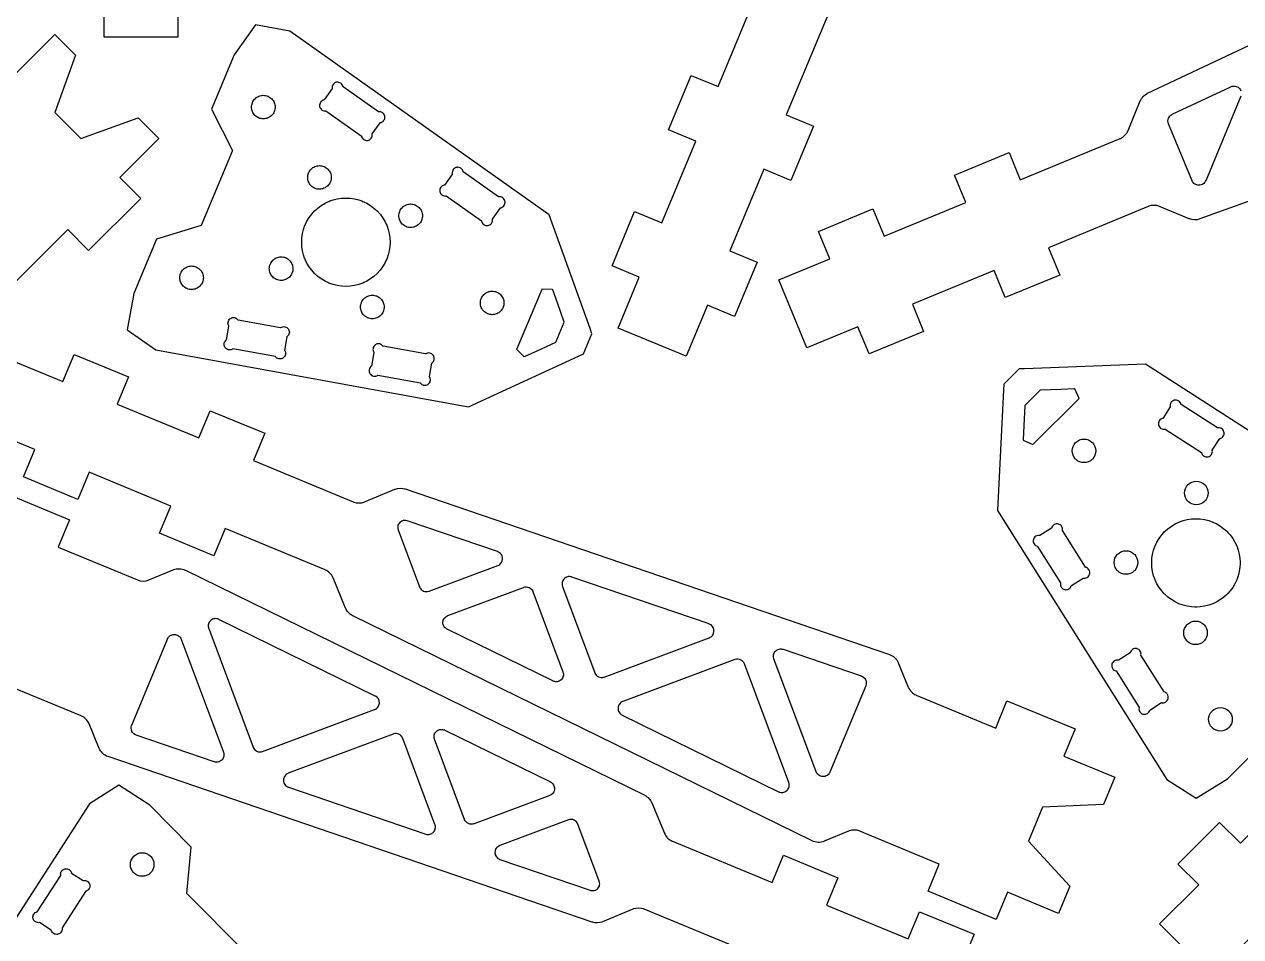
# Model space of a CAD drawing. Extents: x 0 to 997, y 0 to 569.
# Drawn here: x 354 to 519.2, y 76.7 to 200.6 of the extents above; entities that cross this region are included whole.
import ezdxf

# ---------------------------------------------------------------- set-up
doc = ezdxf.new("R2010")
doc.units = 0
doc.layers.get('0').update_dxf_attribs({"linetype": 'CONTINUOUS'})

msp = doc.modelspace()

# ---------------------------------------------------------------- linework, layer by layer
at = {"color": 0}
for points in [[(602.951, 206.293), (513.608, 174.197), (513.521, 174.165), (513.25, 174.104), (512.883, 174.079), (512.519, 174.122), (512.251, 174.196), (512.167, 174.232), (508.157, 175.892), (508.067, 175.929), (507.779, 176.007), (507.392, 176.044), (507.003, 176.007), (506.717, 175.929), (506.626, 175.892), (493.071, 170.278), (494.601, 166.582), (487.211, 163.521), (485.681, 167.217), (474.593, 162.624), (476.125, 158.928), (468.733, 155.867), (467.203, 159.563), (460.274, 156.692), (456.447, 165.931), (463.376, 168.801), (461.844, 172.497), (469.236, 175.558), (470.767, 171.862), (481.853, 176.456), (480.322, 180.15), (487.714, 183.212), (489.244, 179.517), (502.799, 185.131), (502.844, 185.15), (502.978, 185.215), (503.146, 185.317), (503.303, 185.433), (503.449, 185.564), (503.579, 185.708), (503.696, 185.867), (503.797, 186.035), (503.863, 186.168), (503.882, 186.214), (505.542, 190.222), (505.542, 190.222), (505.56, 190.265), (505.621, 190.39), (505.715, 190.55), (505.822, 190.699), (505.943, 190.837), (506.075, 190.964), (506.219, 191.079), (506.374, 191.179), (506.496, 191.247), (506.537, 191.267), (592.408, 231.746)], [(463.096, 201.897), (457.481, 188.343), (461.176, 186.813), (458.115, 179.421), (454.419, 180.953), (449.826, 169.865), (453.522, 168.335), (450.461, 160.943), (446.765, 162.475), (443.896, 155.546), (434.657, 159.372), (437.526, 166.301), (433.831, 167.832), (436.893, 175.224), (440.589, 173.692), (445.181, 184.779), (441.485, 186.31), (444.546, 193.7), (448.242, 192.169), (453.857, 205.725)], [(374.861, 202.907), (374.861, 198.907), (364.861, 198.907), (364.861, 202.907)], [(352.862, 193.967), (358.165, 199.269), (360.994, 196.442), (358.164, 188.665), (361.703, 185.126), (369.479, 187.956), (372.308, 185.128), (367.004, 179.825), (369.833, 176.996), (362.763, 169.925), (359.933, 172.753), (351.681, 164.5)], [(519.171, 190.876), (514.415, 179.393), (514.4, 179.358), (514.347, 179.26), (514.261, 179.139), (514.161, 179.033), (514.046, 178.944), (513.919, 178.872), (513.783, 178.819), (513.64, 178.788), (513.528, 178.776), (513.49, 178.776), (513.453, 178.776), (513.342, 178.788), (513.197, 178.819), (513.061, 178.872), (512.935, 178.944), (512.821, 179.033), (512.719, 179.139), (512.635, 179.26), (512.581, 179.358), (512.567, 179.393), (509.364, 187.124), (509.346, 187.169), (509.307, 187.313), (509.289, 187.501), (509.304, 187.689), (509.356, 187.868), (509.439, 188.035), (509.551, 188.183), (509.693, 188.311), (509.818, 188.39), (509.863, 188.411), (517.821, 192.164), (517.821, 192.164), (517.856, 192.179), (517.964, 192.218), (518.111, 192.25), (518.26, 192.258), (518.407, 192.246), (518.551, 192.211), (518.689, 192.156), (518.818, 192.079), (518.91, 192.008), (518.938, 191.982), (518.965, 191.956), (519.039, 191.869), (519.122, 191.743), (519.185, 191.608)], [(352.34, 154.978), (359.269, 152.107), (360.8, 155.803), (368.192, 152.742), (366.661, 149.046), (377.747, 144.454), (379.278, 148.15), (386.669, 145.087), (385.139, 141.393), (398.693, 135.778), (398.783, 135.74), (399.069, 135.664), (399.458, 135.626), (399.847, 135.664), (400.133, 135.74), (400.224, 135.778), (404.34, 137.483), (404.424, 137.517), (404.686, 137.591), (405.042, 137.634), (405.401, 137.613), (405.667, 137.557), (405.753, 137.528), (471.468, 115.056), (471.518, 115.038), (471.667, 114.976), (471.854, 114.876), (472.028, 114.757), (472.189, 114.622), (472.335, 114.469), (472.464, 114.303), (472.576, 114.122), (472.647, 113.978), (472.668, 113.929), (474.042, 110.613), (474.042, 110.613), (474.06, 110.568), (474.126, 110.435), (474.228, 110.266), (474.344, 110.109), (474.475, 109.965), (474.619, 109.834), (474.776, 109.717), (474.944, 109.616), (475.078, 109.55), (475.124, 109.531), (485.907, 105.065), (487.438, 108.76), (496.676, 104.933), (495.146, 101.238), (502.075, 98.3676), (500.544, 94.6721), (492.276, 94.3111), (490.361, 89.6868), (495.951, 83.5856), (494.421, 79.89), (487.492, 82.7601), (485.961, 79.0646), (476.722, 82.8914), (478.253, 86.5869), (467.471, 91.0535), (467.379, 91.091), (467.093, 91.1676), (466.704, 91.2058), (466.317, 91.1676), (466.031, 91.091), (465.939, 91.0535), (462.625, 89.6803), (462.575, 89.6599), (462.422, 89.6092), (462.215, 89.5603), (462.007, 89.5336), (461.796, 89.5292), (461.586, 89.5469), (461.379, 89.5867), (461.175, 89.6486), (461.026, 89.7089), (460.978, 89.7324), (398.621, 120.31), (398.581, 120.33), (398.461, 120.397), (398.311, 120.498), (398.172, 120.612), (398.043, 120.737), (397.926, 120.873), (397.822, 121.02), (397.731, 121.176), (397.671, 121.298), (397.654, 121.34), (395.949, 125.457), (395.929, 125.502), (395.864, 125.636), (395.763, 125.804), (395.646, 125.961), (395.515, 126.105), (395.371, 126.237), (395.214, 126.353), (395.044, 126.454), (394.912, 126.52), (394.867, 126.539), (381.311, 132.154), (379.781, 128.458), (372.39, 131.52), (373.921, 135.215), (362.833, 139.807), (361.303, 136.112), (353.912, 139.174), (355.443, 142.868), (348.514, 145.739)], [(350.917, 137.167), (360.156, 133.34), (358.624, 129.645), (369.407, 125.178), (369.499, 125.141), (369.785, 125.064), (370.172, 125.026), (370.561, 125.064), (370.847, 125.141), (370.939, 125.178), (374.253, 126.551), (374.303, 126.572), (374.456, 126.623), (374.661, 126.671), (374.871, 126.698), (375.082, 126.703), (375.292, 126.685), (375.499, 126.645), (375.703, 126.583), (375.851, 126.523), (375.899, 126.499), (438.257, 95.9215), (438.297, 95.9015), (438.417, 95.8342), (438.567, 95.7333), (438.706, 95.62), (438.835, 95.4946), (438.951, 95.3583), (439.056, 95.2118), (439.147, 95.0558), (439.207, 94.9331), (439.224, 94.8911), (440.929, 90.775), (440.947, 90.7293), (441.014, 90.5961), (441.115, 90.4276), (441.232, 90.2707), (441.362, 90.1261), (441.507, 89.995), (441.664, 89.8785), (441.832, 89.7772), (441.965, 89.7115), (442.011, 89.6925), (455.567, 84.0779), (457.097, 87.7735), (464.488, 84.7121), (462.957, 81.0165), (474.044, 76.4243), (475.575, 80.1199), (482.965, 77.0583), (481.435, 73.3629)], [(451.739, 74.8392), (438.185, 80.4537), (438.094, 80.4913), (437.807, 80.5679), (437.419, 80.606), (437.031, 80.5679), (436.744, 80.4913), (436.654, 80.4537), (432.537, 78.7488), (432.454, 78.7143), (432.192, 78.6411), (431.835, 78.5975), (431.476, 78.6185), (431.21, 78.675), (431.125, 78.7042), (365.41, 101.176), (365.36, 101.193), (365.211, 101.256), (365.024, 101.356), (364.849, 101.474), (364.689, 101.61), (364.543, 101.762), (364.414, 101.929), (364.301, 102.11), (364.229, 102.254), (364.21, 102.303), (362.836, 105.618), (362.836, 105.618), (362.817, 105.664), (362.751, 105.797), (362.65, 105.965), (362.533, 106.122), (362.403, 106.267), (362.258, 106.398), (362.101, 106.515), (361.932, 106.616), (361.8, 106.682), (361.754, 106.7), (350.971, 111.167)], [(520.535, 76.6792), (515.231, 71.3758), (508.16, 78.4469), (513.464, 83.7503), (510.635, 86.5786), (516.292, 92.2356), (519.119, 89.4071), (527.606, 97.8924)]]:
    msp.add_lwpolyline(points, dxfattribs=at)
for points in [[(379.431, 189.122), (382.319, 183.501), (378.036, 173.313), (371.999, 171.443), (368.903, 164.081), (368.008, 159.161), (371.871, 156.426), (414.338, 148.707), (429.264, 155.572), (429.944, 155.885), (431.088, 158.604), (430.836, 159.31), (425.297, 174.778), (390.072, 199.721), (385.417, 200.567), (382.526, 196.486), (379.431, 189.122)], [(399.787, 185.49), (399.794, 185.453), (399.828, 185.343), (399.894, 185.211), (399.985, 185.097), (400.093, 185.004), (400.218, 184.932), (400.356, 184.886), (400.501, 184.867), (400.615, 184.871), (400.653, 184.876), (400.69, 184.883), (400.8, 184.917), (400.931, 184.983), (401.044, 185.074), (401.139, 185.182), (401.211, 185.307), (401.257, 185.444), (401.276, 185.59), (401.272, 185.706), (401.267, 185.742), (402.351, 187.275), (402.388, 187.282), (402.494, 187.315), (402.625, 187.381), (402.74, 187.469), (402.817, 187.551), (402.838, 187.582), (402.858, 187.611), (402.911, 187.71), (402.957, 187.849), (402.975, 187.994), (402.971, 188.106), (402.965, 188.142), (402.958, 188.178), (402.925, 188.283), (402.86, 188.414), (402.771, 188.531), (402.689, 188.606), (402.658, 188.626), (402.629, 188.649), (402.531, 188.7), (402.392, 188.746), (402.246, 188.764), (402.135, 188.76), (402.099, 188.754), (397.301, 192.151), (397.294, 192.189), (397.261, 192.297), (397.194, 192.429), (397.104, 192.543), (396.996, 192.638), (396.871, 192.708), (396.733, 192.756), (396.588, 192.775), (396.474, 192.771), (396.436, 192.764), (396.399, 192.758), (396.289, 192.724), (396.158, 192.657), (396.044, 192.567), (395.95, 192.458), (395.879, 192.333), (395.832, 192.196), (395.813, 192.05), (395.817, 191.936), (395.822, 191.899), (394.737, 190.365), (394.701, 190.36), (394.594, 190.326), (394.464, 190.261), (394.349, 190.171), (394.272, 190.089), (394.251, 190.06), (394.231, 190.029), (394.178, 189.931), (394.132, 189.792), (394.114, 189.647), (394.118, 189.536), (394.124, 189.5), (394.131, 189.464), (394.164, 189.357), (394.229, 189.226), (394.318, 189.111), (394.4, 189.035), (394.431, 189.014), (394.46, 188.993), (394.558, 188.94), (394.697, 188.894), (394.843, 188.876), (394.954, 188.881), (394.99, 188.886), (399.787, 185.49)], [(385.875, 187.915), (385.838, 187.931), (385.728, 187.985), (385.59, 188.068), (385.463, 188.164), (385.347, 188.269), (385.244, 188.386), (385.153, 188.51), (385.075, 188.642), (385.01, 188.781), (384.957, 188.925), (384.919, 189.075), (384.896, 189.228), (384.888, 189.382), (384.893, 189.539), (384.915, 189.696), (384.954, 189.851), (384.993, 189.968), (385.01, 190.006), (385.025, 190.043), (385.079, 190.154), (385.162, 190.292), (385.258, 190.418), (385.364, 190.533), (385.479, 190.636), (385.604, 190.728), (385.736, 190.806), (385.875, 190.872), (386.019, 190.924), (386.168, 190.961), (386.321, 190.985), (386.476, 190.993), (386.633, 190.987), (386.789, 190.965), (386.946, 190.926), (387.063, 190.888), (387.1, 190.872), (387.138, 190.856), (387.247, 190.801), (387.385, 190.718), (387.511, 190.624), (387.626, 190.517), (387.731, 190.401), (387.822, 190.276), (387.9, 190.144), (387.965, 190.006), (388.018, 189.861), (388.056, 189.712), (388.079, 189.56), (388.088, 189.404), (388.082, 189.249), (388.058, 189.092), (388.021, 188.935), (387.982, 188.819), (387.965, 188.781), (387.95, 188.743), (387.896, 188.633), (387.813, 188.496), (387.717, 188.369), (387.611, 188.254), (387.496, 188.15), (387.371, 188.06), (387.239, 187.981), (387.1, 187.915), (386.956, 187.864), (386.806, 187.825), (386.654, 187.801), (386.499, 187.793), (386.342, 187.8), (386.186, 187.822), (386.029, 187.86), (385.912, 187.9), (385.875, 187.915)], [(393.492, 178.362), (393.454, 178.378), (393.343, 178.432), (393.206, 178.515), (393.079, 178.611), (392.964, 178.717), (392.861, 178.832), (392.769, 178.957), (392.692, 179.089), (392.626, 179.228), (392.574, 179.372), (392.536, 179.522), (392.513, 179.674), (392.504, 179.829), (392.51, 179.986), (392.532, 180.142), (392.571, 180.299), (392.61, 180.415), (392.626, 180.453), (392.642, 180.49), (392.696, 180.6), (392.779, 180.737), (392.874, 180.865), (392.981, 180.981), (393.096, 181.083), (393.221, 181.175), (393.353, 181.253), (393.492, 181.318), (393.636, 181.371), (393.785, 181.408), (393.938, 181.432), (394.093, 181.44), (394.249, 181.435), (394.406, 181.413), (394.563, 181.374), (394.678, 181.335), (394.717, 181.318), (394.754, 181.303), (394.864, 181.249), (395.001, 181.165), (395.128, 181.069), (395.243, 180.964), (395.347, 180.849), (395.438, 180.724), (395.517, 180.592), (395.582, 180.453), (395.635, 180.308), (395.672, 180.16), (395.696, 180.007), (395.704, 179.851), (395.697, 179.694), (395.675, 179.539), (395.638, 179.382), (395.597, 179.265), (395.582, 179.228), (395.567, 179.19), (395.513, 179.081), (395.429, 178.943), (395.333, 178.817), (395.228, 178.701), (395.112, 178.597), (394.987, 178.506), (394.856, 178.428), (394.717, 178.362), (394.572, 178.31), (394.422, 178.272), (394.269, 178.249), (394.115, 178.24), (393.958, 178.246), (393.801, 178.269), (393.646, 178.307), (393.529, 178.346), (393.492, 178.362)], [(413.624, 180.593), (413.618, 180.631), (413.583, 180.74), (413.517, 180.871), (413.426, 180.985), (413.318, 181.079), (413.193, 181.151), (413.056, 181.197), (412.91, 181.217), (412.796, 181.212), (412.758, 181.207), (412.721, 181.2), (412.611, 181.167), (412.481, 181.099), (412.367, 181.01), (412.272, 180.9), (412.201, 180.776), (412.154, 180.639), (412.135, 180.493), (412.139, 180.378), (412.146, 180.34), (411.06, 178.807), (411.022, 178.801), (410.912, 178.767), (410.782, 178.7), (410.668, 178.611), (410.574, 178.501), (410.503, 178.376), (410.456, 178.24), (410.436, 178.093), (410.44, 177.979), (410.447, 177.942), (410.453, 177.904), (410.487, 177.796), (410.554, 177.664), (410.643, 177.55), (410.753, 177.457), (410.878, 177.385), (411.014, 177.337), (411.161, 177.318), (411.275, 177.322), (411.313, 177.329), (416.11, 173.932), (416.117, 173.896), (416.149, 173.789), (416.214, 173.658), (416.304, 173.543), (416.386, 173.468), (416.415, 173.446), (416.446, 173.425), (416.544, 173.374), (416.683, 173.326), (416.828, 173.308), (416.939, 173.313), (416.975, 173.319), (417.011, 173.325), (417.118, 173.358), (417.249, 173.424), (417.364, 173.514), (417.44, 173.594), (417.461, 173.625), (417.482, 173.654), (417.535, 173.753), (417.581, 173.892), (417.599, 174.038), (417.594, 174.149), (417.589, 174.185), (418.674, 175.718), (418.711, 175.724), (418.821, 175.758), (418.951, 175.825), (419.067, 175.915), (419.16, 176.024), (419.232, 176.149), (419.278, 176.286), (419.297, 176.432), (419.293, 176.546), (419.287, 176.583), (419.281, 176.621), (419.247, 176.729), (419.179, 176.861), (419.09, 176.975), (418.982, 177.069), (418.857, 177.14), (418.719, 177.188), (418.574, 177.207), (418.458, 177.203), (418.422, 177.196), (413.624, 180.593)], [(395.397, 165.501), (395.26, 165.558), (394.86, 165.756), (394.356, 166.058), (393.885, 166.408), (393.45, 166.801), (393.057, 167.235), (392.707, 167.707), (392.404, 168.211), (392.207, 168.611), (392.15, 168.749), (392.093, 168.885), (391.95, 169.307), (391.807, 169.879), (391.722, 170.46), (391.693, 171.044), (391.722, 171.629), (391.807, 172.21), (391.95, 172.782), (392.093, 173.204), (392.15, 173.34), (392.207, 173.478), (392.404, 173.878), (392.707, 174.382), (393.057, 174.853), (393.45, 175.288), (393.885, 175.681), (394.356, 176.031), (394.86, 176.333), (395.26, 176.531), (395.397, 176.587), (395.533, 176.644), (395.956, 176.788), (396.528, 176.931), (397.108, 177.015), (397.693, 177.044), (398.278, 177.015), (398.858, 176.931), (399.431, 176.788), (399.853, 176.644), (399.989, 176.587), (400.126, 176.531), (400.526, 176.333), (401.031, 176.031), (401.503, 175.681), (401.936, 175.288), (402.329, 174.853), (402.679, 174.382), (402.982, 173.878), (403.179, 173.478), (403.236, 173.34), (403.293, 173.204), (403.436, 172.782), (403.579, 172.21), (403.665, 171.629), (403.693, 171.044), (403.665, 170.46), (403.579, 169.879), (403.436, 169.307), (403.293, 168.885), (403.236, 168.749), (403.179, 168.611), (402.982, 168.211), (402.679, 167.707), (402.329, 167.235), (401.936, 166.801), (401.503, 166.408), (401.031, 166.058), (400.526, 165.756), (400.126, 165.558), (399.989, 165.501), (399.853, 165.444), (399.431, 165.301), (398.858, 165.158), (398.278, 165.074), (397.693, 165.044), (397.108, 165.074), (396.528, 165.158), (395.956, 165.301), (395.533, 165.444), (395.397, 165.501)], [(405.876, 173.156), (405.839, 173.171), (405.729, 173.225), (405.592, 173.308), (405.465, 173.404), (405.35, 173.51), (405.246, 173.625), (405.154, 173.75), (405.076, 173.882), (405.011, 174.021), (404.958, 174.165), (404.921, 174.315), (404.897, 174.468), (404.889, 174.622), (404.896, 174.779), (404.918, 174.936), (404.956, 175.092), (404.996, 175.208), (405.011, 175.246), (405.026, 175.283), (405.081, 175.394), (405.164, 175.532), (405.26, 175.658), (405.365, 175.774), (405.481, 175.876), (405.606, 175.968), (405.737, 176.046), (405.876, 176.112), (406.021, 176.164), (406.171, 176.201), (406.322, 176.225), (406.478, 176.233), (406.635, 176.228), (406.79, 176.206), (406.947, 176.167), (407.064, 176.128), (407.101, 176.112), (407.139, 176.096), (407.249, 176.042), (407.386, 175.958), (407.514, 175.864), (407.629, 175.757), (407.732, 175.642), (407.824, 175.517), (407.901, 175.385), (407.967, 175.246), (408.019, 175.101), (408.057, 174.953), (408.081, 174.8), (408.089, 174.644), (408.083, 174.489), (408.061, 174.332), (408.022, 174.175), (407.983, 174.06), (407.967, 174.021), (407.951, 173.983), (407.897, 173.874), (407.814, 173.736), (407.718, 173.61), (407.612, 173.494), (407.497, 173.39), (407.372, 173.3), (407.24, 173.221), (407.101, 173.156), (406.957, 173.104), (406.808, 173.065), (406.656, 173.042), (406.5, 173.033), (406.344, 173.04), (406.188, 173.063), (406.031, 173.1), (405.914, 173.14), (405.876, 173.156)], [(388.285, 165.976), (388.247, 165.993), (388.138, 166.047), (388, 166.131), (387.872, 166.225), (387.758, 166.332), (387.654, 166.447), (387.563, 166.572), (387.485, 166.704), (387.419, 166.843), (387.367, 166.987), (387.329, 167.136), (387.306, 167.289), (387.297, 167.444), (387.303, 167.6), (387.325, 167.757), (387.364, 167.914), (387.403, 168.029), (387.419, 168.068), (387.435, 168.106), (387.489, 168.215), (387.572, 168.353), (387.668, 168.479), (387.774, 168.594), (387.889, 168.699), (388.014, 168.789), (388.146, 168.868), (388.285, 168.933), (388.429, 168.985), (388.578, 169.024), (388.731, 169.047), (388.886, 169.056), (389.043, 169.049), (389.199, 169.026), (389.356, 168.989), (389.472, 168.949), (389.51, 168.933), (389.547, 168.918), (389.657, 168.862), (389.794, 168.781), (389.922, 168.685), (390.036, 168.579), (390.14, 168.462), (390.232, 168.339), (390.31, 168.207), (390.375, 168.068), (390.428, 167.924), (390.465, 167.774), (390.489, 167.621), (390.497, 167.467), (390.492, 167.31), (390.469, 167.153), (390.431, 166.997), (390.392, 166.881), (390.375, 166.843), (390.36, 166.806), (390.306, 166.694), (390.222, 166.557), (390.126, 166.431), (390.021, 166.315), (389.906, 166.212), (389.781, 166.121), (389.649, 166.043), (389.51, 165.976), (389.365, 165.925), (389.217, 165.888), (389.064, 165.864), (388.908, 165.856), (388.751, 165.861), (388.596, 165.883), (388.439, 165.922), (388.322, 165.961), (388.285, 165.976)], [(376.131, 164.735), (376.093, 164.75), (375.983, 164.804), (375.846, 164.888), (375.719, 164.983), (375.604, 165.089), (375.5, 165.204), (375.408, 165.329), (375.331, 165.461), (375.265, 165.6), (375.213, 165.744), (375.175, 165.893), (375.151, 166.046), (375.143, 166.201), (375.149, 166.357), (375.172, 166.514), (375.21, 166.671), (375.249, 166.788), (375.265, 166.825), (375.281, 166.862), (375.335, 166.972), (375.418, 167.11), (375.514, 167.236), (375.619, 167.351), (375.735, 167.456), (375.86, 167.547), (375.992, 167.625), (376.131, 167.69), (376.275, 167.743), (376.425, 167.781), (376.576, 167.804), (376.732, 167.813), (376.889, 167.807), (377.044, 167.783), (377.201, 167.746), (377.318, 167.707), (377.356, 167.69), (377.393, 167.675), (377.503, 167.621), (377.64, 167.538), (377.768, 167.442), (377.883, 167.336), (377.986, 167.221), (378.078, 167.096), (378.156, 166.964), (378.221, 166.825), (378.274, 166.681), (378.311, 166.531), (378.335, 166.379), (378.343, 166.224), (378.338, 166.067), (378.315, 165.911), (378.276, 165.754), (378.237, 165.638), (378.221, 165.6), (378.206, 165.563), (378.151, 165.453), (378.068, 165.315), (377.972, 165.188), (377.867, 165.072), (377.751, 164.969), (377.626, 164.878), (377.494, 164.8), (377.356, 164.735), (377.211, 164.682), (377.063, 164.644), (376.91, 164.621), (376.754, 164.612), (376.599, 164.618), (376.442, 164.64), (376.285, 164.679), (376.168, 164.718), (376.131, 164.735)], [(400.669, 160.771), (400.632, 160.786), (400.522, 160.84), (400.385, 160.924), (400.258, 161.019), (400.143, 161.125), (400.039, 161.24), (399.949, 161.365), (399.869, 161.497), (399.804, 161.636), (399.753, 161.781), (399.714, 161.929), (399.69, 162.082), (399.682, 162.237), (399.689, 162.393), (399.711, 162.55), (399.749, 162.707), (399.789, 162.824), (399.804, 162.861), (399.819, 162.899), (399.875, 163.008), (399.957, 163.146), (400.053, 163.272), (400.158, 163.388), (400.275, 163.492), (400.399, 163.583), (400.531, 163.661), (400.669, 163.726), (400.814, 163.779), (400.964, 163.817), (401.117, 163.84), (401.271, 163.849), (401.428, 163.842), (401.585, 163.819), (401.74, 163.782), (401.857, 163.742), (401.894, 163.726), (401.932, 163.711), (402.043, 163.657), (402.181, 163.574), (402.307, 163.478), (402.422, 163.372), (402.525, 163.257), (402.617, 163.132), (402.694, 163), (402.761, 162.861), (402.813, 162.717), (402.85, 162.567), (402.874, 162.415), (402.883, 162.26), (402.876, 162.103), (402.854, 161.947), (402.815, 161.79), (402.776, 161.674), (402.761, 161.636), (402.744, 161.599), (402.69, 161.489), (402.607, 161.351), (402.513, 161.224), (402.406, 161.108), (402.29, 161.006), (402.165, 160.914), (402.033, 160.836), (401.894, 160.771), (401.75, 160.718), (401.601, 160.681), (401.449, 160.657), (401.293, 160.649), (401.138, 160.654), (400.981, 160.676), (400.825, 160.715), (400.708, 160.754), (400.669, 160.771)], [(416.936, 161.319), (416.899, 161.335), (416.789, 161.39), (416.651, 161.474), (416.525, 161.568), (416.41, 161.674), (416.306, 161.79), (416.214, 161.914), (416.136, 162.047), (416.071, 162.186), (416.018, 162.331), (415.981, 162.479), (415.957, 162.632), (415.949, 162.786), (415.956, 162.943), (415.978, 163.1), (416.015, 163.256), (416.056, 163.372), (416.071, 163.41), (416.086, 163.449), (416.14, 163.558), (416.224, 163.696), (416.319, 163.822), (416.425, 163.938), (416.54, 164.04), (416.665, 164.132), (416.797, 164.211), (416.936, 164.276), (417.081, 164.328), (417.231, 164.367), (417.382, 164.39), (417.537, 164.399), (417.694, 164.392), (417.851, 164.369), (418.007, 164.331), (418.124, 164.292), (418.161, 164.276), (418.199, 164.261), (418.31, 164.206), (418.447, 164.122), (418.574, 164.028), (418.689, 163.922), (418.792, 163.806), (418.883, 163.682), (418.961, 163.549), (419.026, 163.41), (419.079, 163.265), (419.117, 163.117), (419.14, 162.964), (419.149, 162.81), (419.143, 162.653), (419.121, 162.496), (419.082, 162.34), (419.043, 162.224), (419.026, 162.186), (419.011, 162.147), (418.957, 162.038), (418.874, 161.9), (418.779, 161.774), (418.672, 161.658), (418.557, 161.556), (418.432, 161.464), (418.3, 161.385), (418.161, 161.319), (418.017, 161.268), (417.868, 161.231), (417.715, 161.207), (417.56, 161.197), (417.404, 161.204), (417.247, 161.226), (417.09, 161.265), (416.974, 161.304), (416.936, 161.319)], [(424.299, 164.66), (424.276, 164.607), (420.889, 156.553), (420.867, 156.5), (421.91, 155.492), (421.961, 155.515), (423.651, 156.293), (426.194, 157.462), (427.338, 160.181), (426.399, 162.803), (425.767, 164.567), (425.747, 164.621), (424.299, 164.66)], [(388.836, 159.44), (388.868, 159.462), (388.969, 159.514), (389.11, 159.558), (389.254, 159.574), (389.397, 159.561), (389.536, 159.522), (389.665, 159.457), (389.782, 159.367), (389.858, 159.282), (389.881, 159.251), (389.901, 159.219), (389.954, 159.118), (389.997, 158.978), (390.014, 158.833), (390.001, 158.69), (389.963, 158.551), (389.897, 158.422), (389.806, 158.306), (389.721, 158.229), (389.69, 158.207), (389.354, 156.358), (389.376, 156.328), (389.428, 156.226), (389.472, 156.085), (389.487, 155.942), (389.476, 155.797), (389.436, 155.66), (389.371, 155.531), (389.281, 155.414), (389.196, 155.337), (389.165, 155.315), (389.133, 155.294), (389.032, 155.242), (388.892, 155.197), (388.747, 155.182), (388.604, 155.194), (388.465, 155.233), (388.336, 155.299), (388.219, 155.389), (388.143, 155.474), (388.121, 155.506), (382.338, 156.557), (382.307, 156.535), (382.208, 156.485), (382.069, 156.44), (381.924, 156.424), (381.813, 156.428), (381.776, 156.435), (381.74, 156.442), (381.635, 156.475), (381.504, 156.543), (381.389, 156.633), (381.315, 156.715), (381.293, 156.746), (381.272, 156.776), (381.222, 156.875), (381.178, 157.014), (381.161, 157.16), (381.165, 157.271), (381.172, 157.307), (381.179, 157.343), (381.213, 157.449), (381.281, 157.579), (381.371, 157.694), (381.453, 157.768), (381.483, 157.789), (381.819, 159.638), (381.797, 159.669), (381.746, 159.771), (381.701, 159.911), (381.686, 160.056), (381.699, 160.199), (381.737, 160.337), (381.803, 160.467), (381.893, 160.583), (381.978, 160.66), (382.01, 160.682), (382.04, 160.703), (382.142, 160.756), (382.282, 160.799), (382.426, 160.815), (382.569, 160.803), (382.708, 160.764), (382.838, 160.699), (382.954, 160.607), (383.031, 160.522), (383.053, 160.492), (388.836, 159.44)], [(407.799, 151.928), (407.819, 151.899), (407.894, 151.815), (408.01, 151.725), (408.139, 151.658), (408.244, 151.624), (408.282, 151.617), (408.318, 151.611), (408.429, 151.606), (408.574, 151.622), (408.714, 151.667), (408.813, 151.718), (408.843, 151.739), (408.872, 151.76), (408.956, 151.835), (409.046, 151.949), (409.112, 152.079), (409.147, 152.185), (409.153, 152.221), (409.16, 152.257), (409.165, 152.368), (409.149, 152.514), (409.104, 152.653), (409.053, 152.751), (409.032, 152.782), (409.368, 154.631), (409.399, 154.651), (409.483, 154.729), (409.575, 154.846), (409.64, 154.975), (409.679, 155.112), (409.692, 155.257), (409.675, 155.4), (409.631, 155.542), (409.579, 155.643), (409.558, 155.674), (409.536, 155.706), (409.46, 155.79), (409.343, 155.881), (409.214, 155.946), (409.075, 155.985), (408.932, 155.997), (408.787, 155.982), (408.647, 155.938), (408.546, 155.885), (408.514, 155.864), (402.731, 156.915), (402.71, 156.946), (402.635, 157.028), (402.519, 157.118), (402.39, 157.186), (402.283, 157.219), (402.247, 157.226), (402.211, 157.233), (402.1, 157.237), (401.956, 157.221), (401.815, 157.176), (401.717, 157.126), (401.686, 157.104), (401.656, 157.083), (401.571, 157.006), (401.481, 156.89), (401.415, 156.761), (401.375, 156.622), (401.364, 156.479), (401.379, 156.335), (401.424, 156.194), (401.475, 156.092), (401.497, 156.061), (401.161, 154.212), (401.131, 154.192), (401.046, 154.114), (400.954, 153.999), (400.889, 153.869), (400.85, 153.731), (400.838, 153.587), (400.854, 153.443), (400.897, 153.303), (400.95, 153.2), (400.971, 153.169), (400.993, 153.138), (401.069, 153.054), (401.186, 152.962), (401.315, 152.897), (401.454, 152.858), (401.597, 152.846), (401.742, 152.862), (401.882, 152.906), (401.983, 152.958), (402.015, 152.979), (407.799, 151.928)], [(523.04, 103.798), (522.522, 110.096), (530.379, 117.871), (536.672, 117.287), (542.35, 122.905), (545.058, 127.108), (542.537, 131.112), (506.257, 154.494), (489.839, 153.864), (489.09, 153.836), (486.994, 151.761), (486.957, 151.014), (486.154, 134.602), (509.153, 98.0785), (513.131, 95.5149), (517.363, 98.179), (523.04, 103.798)], [(490.95, 143.568), (490.99, 143.608), (497.201, 149.754), (497.242, 149.794), (496.665, 151.124), (496.608, 151.122), (494.75, 151.051), (491.953, 150.943), (489.856, 148.869), (489.719, 146.087), (489.628, 144.215), (489.625, 144.158), (490.95, 143.568)], [(511.065, 149.017), (511.057, 149.053), (511.019, 149.157), (510.949, 149.285), (510.854, 149.397), (510.769, 149.468), (510.739, 149.489), (510.707, 149.508), (510.607, 149.556), (510.467, 149.596), (510.321, 149.608), (510.21, 149.599), (510.174, 149.592), (510.137, 149.583), (510.033, 149.546), (509.906, 149.475), (509.793, 149.381), (509.722, 149.296), (509.701, 149.264), (509.682, 149.233), (509.635, 149.133), (509.594, 148.992), (509.582, 148.846), (509.592, 148.736), (509.599, 148.7), (508.582, 147.121), (508.544, 147.112), (508.436, 147.074), (508.308, 147.001), (508.199, 146.907), (508.11, 146.794), (508.043, 146.665), (508.003, 146.526), (507.99, 146.381), (507.999, 146.265), (508.007, 146.229), (508.015, 146.192), (508.054, 146.085), (508.126, 145.956), (508.221, 145.846), (508.333, 145.757), (508.461, 145.692), (508.6, 145.65), (508.747, 145.638), (508.861, 145.646), (508.899, 145.654), (513.839, 142.469), (513.847, 142.433), (513.885, 142.329), (513.956, 142.201), (514.05, 142.09), (514.136, 142.018), (514.167, 141.997), (514.197, 141.978), (514.297, 141.931), (514.439, 141.89), (514.585, 141.878), (514.696, 141.888), (514.731, 141.894), (514.768, 141.903), (514.875, 141.942), (515.004, 142.014), (515.114, 142.108), (515.203, 142.222), (515.269, 142.35), (515.31, 142.489), (515.322, 142.636), (515.314, 142.75), (515.306, 142.786), (516.324, 144.365), (516.36, 144.374), (516.468, 144.413), (516.596, 144.485), (516.706, 144.579), (516.796, 144.693), (516.861, 144.821), (516.901, 144.96), (516.915, 145.107), (516.906, 145.221), (516.899, 145.257), (516.89, 145.294), (516.851, 145.401), (516.779, 145.531), (516.685, 145.64), (516.571, 145.729), (516.443, 145.796), (516.304, 145.836), (516.157, 145.849), (516.043, 145.84), (516.007, 145.832), (511.065, 149.017)], [(499.029, 143.837), (499.086, 143.781), (499.235, 143.586), (499.381, 143.307), (499.468, 143.011), (499.497, 142.706), (499.468, 142.4), (499.381, 142.103), (499.235, 141.825), (499.086, 141.631), (499.029, 141.574), (498.972, 141.517), (498.778, 141.369), (498.5, 141.222), (498.203, 141.135), (497.897, 141.106), (497.592, 141.135), (497.296, 141.222), (497.017, 141.369), (496.824, 141.517), (496.767, 141.574), (496.71, 141.631), (496.561, 141.825), (496.415, 142.103), (496.326, 142.4), (496.297, 142.706), (496.326, 143.011), (496.415, 143.307), (496.561, 143.586), (496.71, 143.781), (496.767, 143.837), (496.824, 143.894), (497.017, 144.042), (497.296, 144.189), (497.592, 144.276), (497.897, 144.306), (498.203, 144.276), (498.5, 144.189), (498.778, 144.042), (498.972, 143.894), (499.029, 143.837)], [(514.268, 138.12), (514.325, 138.063), (514.472, 137.869), (514.619, 137.59), (514.707, 137.294), (514.736, 136.988), (514.707, 136.683), (514.619, 136.386), (514.472, 136.108), (514.325, 135.914), (514.268, 135.857), (514.211, 135.8), (514.017, 135.652), (513.739, 135.505), (513.442, 135.417), (513.136, 135.388), (512.831, 135.417), (512.535, 135.505), (512.256, 135.652), (512.061, 135.8), (512.004, 135.857), (511.947, 135.914), (511.8, 136.108), (511.653, 136.386), (511.565, 136.683), (511.536, 136.988), (511.565, 137.294), (511.653, 137.59), (511.8, 137.869), (511.947, 138.063), (512.004, 138.12), (512.061, 138.177), (512.256, 138.325), (512.535, 138.471), (512.831, 138.559), (513.136, 138.588), (513.442, 138.559), (513.739, 138.471), (514.017, 138.325), (514.211, 138.177), (514.268, 138.12)], [(406.032, 133.204), (405.986, 133.22), (405.843, 133.249), (405.656, 133.257), (405.471, 133.23), (405.297, 133.17), (405.136, 133.078), (404.994, 132.959), (404.876, 132.812), (404.803, 132.686), (404.785, 132.641), (404.81, 132.7), (404.792, 132.656), (404.754, 132.52), (404.733, 132.334), (404.747, 132.148), (404.781, 132.01), (404.796, 131.967), (407.69, 124.232), (407.707, 124.185), (407.779, 124.05), (407.9, 123.895), (408.046, 123.768), (408.213, 123.672), (408.393, 123.609), (408.585, 123.583), (408.781, 123.594), (408.929, 123.628), (408.976, 123.645), (418.304, 127.134), (418.34, 127.148), (418.446, 127.201), (418.572, 127.286), (418.685, 127.389), (418.779, 127.507), (418.854, 127.638), (418.91, 127.779), (418.943, 127.929), (418.954, 128.046), (418.953, 128.085), (418.953, 128.124), (418.939, 128.241), (418.901, 128.39), (418.842, 128.53), (418.763, 128.658), (418.665, 128.774), (418.55, 128.873), (418.421, 128.955), (418.314, 129.005), (418.276, 129.017), (406.032, 133.204)], [(494.714, 124.763), (494.706, 124.726), (494.696, 124.612), (494.707, 124.465), (494.746, 124.325), (494.811, 124.197), (494.899, 124.083), (495.007, 123.987), (495.135, 123.913), (495.242, 123.873), (495.279, 123.865), (495.315, 123.857), (495.429, 123.846), (495.576, 123.858), (495.717, 123.897), (495.844, 123.962), (495.958, 124.05), (496.054, 124.158), (496.128, 124.286), (496.168, 124.393), (496.176, 124.43), (497.767, 125.431), (497.803, 125.423), (497.917, 125.413), (498.064, 125.424), (498.204, 125.463), (498.332, 125.528), (498.446, 125.616), (498.542, 125.725), (498.615, 125.852), (498.656, 125.959), (498.664, 125.996), (498.672, 126.033), (498.682, 126.147), (498.671, 126.294), (498.632, 126.434), (498.567, 126.562), (498.479, 126.676), (498.371, 126.772), (498.243, 126.846), (498.136, 126.886), (498.099, 126.894), (494.967, 131.868), (494.975, 131.904), (494.985, 132.015), (494.974, 132.161), (494.936, 132.302), (494.889, 132.403), (494.869, 132.434), (494.85, 132.465), (494.779, 132.551), (494.668, 132.647), (494.542, 132.719), (494.438, 132.758), (494.401, 132.766), (494.365, 132.774), (494.254, 132.784), (494.108, 132.774), (493.968, 132.735), (493.867, 132.689), (493.835, 132.669), (493.804, 132.65), (493.718, 132.579), (493.622, 132.468), (493.55, 132.341), (493.511, 132.237), (493.504, 132.201), (491.914, 131.2), (491.876, 131.208), (491.762, 131.218), (491.617, 131.207), (491.476, 131.168), (491.349, 131.103), (491.235, 131.015), (491.139, 130.906), (491.064, 130.779), (491.025, 130.672), (491.017, 130.635), (491.008, 130.598), (490.997, 130.484), (491.008, 130.337), (491.049, 130.197), (491.113, 130.069), (491.201, 129.955), (491.31, 129.859), (491.438, 129.785), (491.544, 129.746), (491.582, 129.737), (494.714, 124.763)], [(517.329, 131.731), (517.433, 131.626), (517.728, 131.291), (518.078, 130.817), (518.379, 130.314), (518.629, 129.784), (518.826, 129.233), (518.969, 128.664), (519.057, 128.081), (519.086, 127.637), (519.086, 127.488), (519.086, 127.34), (519.057, 126.895), (518.969, 126.312), (518.826, 125.743), (518.629, 125.192), (518.379, 124.663), (518.078, 124.159), (517.728, 123.686), (517.433, 123.351), (517.329, 123.246), (517.224, 123.141), (516.889, 122.847), (516.415, 122.496), (515.911, 122.195), (515.382, 121.945), (514.831, 121.748), (514.262, 121.605), (513.679, 121.518), (513.235, 121.488), (513.086, 121.488), (512.938, 121.488), (512.493, 121.518), (511.91, 121.605), (511.342, 121.748), (510.79, 121.945), (510.261, 122.195), (509.757, 122.496), (509.283, 122.847), (508.949, 123.141), (508.843, 123.246), (508.739, 123.351), (508.444, 123.686), (508.094, 124.159), (507.793, 124.663), (507.543, 125.192), (507.346, 125.743), (507.203, 126.312), (507.115, 126.895), (507.086, 127.34), (507.086, 127.488), (507.086, 127.637), (507.115, 128.081), (507.203, 128.664), (507.346, 129.233), (507.543, 129.784), (507.793, 130.314), (508.094, 130.817), (508.444, 131.291), (508.739, 131.626), (508.843, 131.731), (508.949, 131.836), (509.283, 132.13), (509.757, 132.48), (510.261, 132.782), (510.79, 133.032), (511.342, 133.229), (511.91, 133.372), (512.493, 133.459), (512.938, 133.488), (513.086, 133.488), (513.235, 133.488), (513.679, 133.459), (514.262, 133.372), (514.831, 133.229), (515.382, 133.032), (515.911, 132.782), (516.415, 132.48), (516.889, 132.13), (517.224, 131.836), (517.329, 131.731)], [(504.718, 128.67), (504.775, 128.613), (504.922, 128.419), (505.069, 128.141), (505.157, 127.844), (505.186, 127.538), (505.157, 127.233), (505.069, 126.936), (504.922, 126.658), (504.775, 126.464), (504.718, 126.407), (504.661, 126.35), (504.467, 126.202), (504.189, 126.056), (503.892, 125.968), (503.586, 125.938), (503.281, 125.968), (502.985, 126.056), (502.706, 126.202), (502.512, 126.35), (502.456, 126.407), (502.397, 126.464), (502.25, 126.658), (502.103, 126.936), (502.015, 127.233), (501.986, 127.538), (502.015, 127.844), (502.103, 128.141), (502.25, 128.419), (502.397, 128.613), (502.456, 128.67), (502.512, 128.727), (502.706, 128.875), (502.985, 129.021), (503.281, 129.109), (503.586, 129.138), (503.892, 129.109), (504.189, 129.021), (504.467, 128.875), (504.661, 128.727), (504.718, 128.67)], [(431.471, 112.571), (431.489, 112.523), (431.56, 112.389), (431.681, 112.233), (431.826, 112.107), (431.993, 112.011), (432.174, 111.948), (432.365, 111.922), (432.561, 111.933), (432.711, 111.967), (432.758, 111.984), (447.013, 117.317), (447.05, 117.331), (447.154, 117.383), (447.282, 117.469), (447.394, 117.572), (447.489, 117.69), (447.564, 117.821), (447.619, 117.962), (447.653, 118.112), (447.662, 118.229), (447.662, 118.268), (447.662, 118.307), (447.649, 118.424), (447.611, 118.572), (447.551, 118.712), (447.472, 118.841), (447.374, 118.956), (447.26, 119.056), (447.129, 119.138), (447.024, 119.187), (446.986, 119.2), (428.353, 125.572), (428.318, 125.583), (428.214, 125.608), (428.074, 125.625), (427.933, 125.621), (427.796, 125.598), (427.662, 125.556), (427.536, 125.496), (427.418, 125.418), (427.336, 125.348), (427.311, 125.323), (427.286, 125.297), (427.219, 125.213), (427.144, 125.093), (427.088, 124.965), (427.05, 124.831), (427.031, 124.693), (427.032, 124.553), (427.051, 124.413), (427.079, 124.309), (427.092, 124.275), (431.471, 112.571)], [(427.153, 112.698), (427.165, 112.662), (427.194, 112.552), (427.214, 112.404), (427.211, 112.256), (427.188, 112.111), (427.143, 111.972), (427.076, 111.839), (426.992, 111.717), (426.915, 111.632), (426.888, 111.607), (426.86, 111.581), (426.768, 111.513), (426.638, 111.441), (426.499, 111.388), (426.356, 111.357), (426.208, 111.348), (426.061, 111.359), (425.917, 111.393), (425.81, 111.433), (425.775, 111.45), (411.421, 118.488), (411.388, 118.504), (411.293, 118.563), (411.181, 118.654), (411.082, 118.76), (411, 118.878), (410.936, 119.007), (410.892, 119.144), (410.867, 119.287), (410.861, 119.398), (410.862, 119.435), (410.864, 119.472), (410.881, 119.582), (410.919, 119.722), (410.978, 119.854), (411.054, 119.976), (411.147, 120.086), (411.254, 120.181), (411.376, 120.261), (411.476, 120.31), (411.511, 120.323), (421.793, 124.169), (421.84, 124.187), (421.989, 124.221), (422.185, 124.232), (422.376, 124.205), (422.558, 124.143), (422.725, 124.047), (422.871, 123.92), (422.99, 123.765), (423.063, 123.63), (423.081, 123.583), (427.153, 112.698)], [(380.44, 119.817), (380.407, 119.834), (380.3, 119.873), (380.154, 119.907), (380.007, 119.919), (379.861, 119.909), (379.717, 119.878), (379.579, 119.826), (379.449, 119.753), (379.357, 119.686), (379.329, 119.66), (379.301, 119.635), (379.225, 119.55), (379.139, 119.428), (379.074, 119.295), (379.029, 119.155), (379.004, 119.01), (379.003, 118.863), (379.022, 118.715), (379.05, 118.604), (379.064, 118.569), (385.088, 102.466), (385.106, 102.419), (385.178, 102.284), (385.297, 102.129), (385.444, 102.002), (385.61, 101.906), (385.792, 101.844), (385.983, 101.817), (386.179, 101.828), (386.328, 101.862), (386.375, 101.88), (401.586, 107.57), (401.621, 107.583), (401.719, 107.632), (401.842, 107.712), (401.95, 107.807), (402.043, 107.917), (402.119, 108.038), (402.178, 108.17), (402.215, 108.311), (402.232, 108.421), (402.235, 108.458), (402.236, 108.495), (402.231, 108.606), (402.206, 108.749), (402.161, 108.886), (402.097, 109.015), (402.015, 109.133), (401.917, 109.238), (401.803, 109.33), (401.708, 109.388), (401.675, 109.404), (380.44, 119.817)], [(514.168, 119.12), (514.225, 119.063), (514.372, 118.869), (514.519, 118.591), (514.607, 118.294), (514.636, 117.988), (514.607, 117.683), (514.519, 117.386), (514.372, 117.108), (514.225, 116.914), (514.168, 116.857), (514.111, 116.8), (513.917, 116.652), (513.637, 116.506), (513.342, 116.418), (513.036, 116.388), (512.731, 116.418), (512.433, 116.506), (512.156, 116.652), (511.961, 116.8), (511.904, 116.857), (511.847, 116.914), (511.7, 117.108), (511.553, 117.386), (511.465, 117.683), (511.436, 117.988), (511.465, 118.294), (511.553, 118.591), (511.7, 118.869), (511.847, 119.063), (511.904, 119.12), (511.961, 119.177), (512.156, 119.325), (512.433, 119.471), (512.731, 119.559), (513.036, 119.588), (513.342, 119.559), (513.637, 119.471), (513.917, 119.325), (514.111, 119.177), (514.168, 119.12)], [(369.219, 104.101), (369.171, 104.117), (369.033, 104.187), (368.869, 104.307), (368.735, 104.458), (368.651, 104.589), (368.631, 104.635), (368.61, 104.682), (368.567, 104.83), (368.543, 105.031), (368.56, 105.233), (368.599, 105.383), (368.618, 105.43), (373.475, 117.153), (373.489, 117.188), (373.543, 117.289), (373.631, 117.411), (373.733, 117.517), (373.85, 117.607), (373.979, 117.678), (374.118, 117.73), (374.264, 117.761), (374.378, 117.771), (374.415, 117.77), (374.454, 117.77), (374.567, 117.756), (374.713, 117.72), (374.849, 117.663), (374.975, 117.587), (375.089, 117.494), (375.189, 117.384), (375.271, 117.259), (375.322, 117.156), (375.335, 117.121), (381.076, 101.774), (381.089, 101.74), (381.117, 101.636), (381.138, 101.496), (381.138, 101.356), (381.118, 101.218), (381.081, 101.084), (381.024, 100.956), (380.949, 100.836), (380.882, 100.752), (380.857, 100.726), (380.832, 100.701), (380.75, 100.631), (380.632, 100.553), (380.506, 100.493), (380.372, 100.451), (380.235, 100.428), (380.094, 100.424), (379.954, 100.44), (379.85, 100.466), (379.817, 100.477), (369.219, 104.101)], [(467.658, 112.131), (467.707, 112.114), (467.844, 112.045), (468.008, 111.924), (468.143, 111.773), (468.225, 111.643), (468.247, 111.596), (468.268, 111.55), (468.311, 111.402), (468.335, 111.2), (468.318, 110.998), (468.279, 110.849), (468.26, 110.802), (463.403, 99.0785), (463.389, 99.0435), (463.335, 98.9428), (463.247, 98.821), (463.144, 98.7146), (463.028, 98.6249), (462.899, 98.5533), (462.76, 98.5014), (462.614, 98.4703), (462.5, 98.4606), (462.463, 98.4613), (462.424, 98.4619), (462.31, 98.4754), (462.165, 98.5117), (462.029, 98.5685), (461.903, 98.6444), (461.789, 98.7381), (461.689, 98.8479), (461.607, 98.9728), (461.556, 99.0753), (461.543, 99.1108), (455.801, 114.458), (455.789, 114.492), (455.761, 114.596), (455.74, 114.735), (455.74, 114.875), (455.76, 115.013), (455.797, 115.148), (455.854, 115.276), (455.929, 115.396), (455.996, 115.48), (456.021, 115.505), (456.046, 115.531), (456.128, 115.601), (456.246, 115.679), (456.372, 115.739), (456.506, 115.781), (456.643, 115.804), (456.782, 115.807), (456.922, 115.791), (457.028, 115.766), (457.061, 115.754), (467.658, 112.131)], [(505.624, 114.944), (505.632, 114.981), (505.642, 115.095), (505.631, 115.242), (505.592, 115.382), (505.526, 115.51), (505.439, 115.624), (505.329, 115.72), (505.201, 115.793), (505.094, 115.833), (505.058, 115.842), (505.021, 115.85), (504.907, 115.86), (504.76, 115.849), (504.621, 115.81), (504.492, 115.745), (504.378, 115.657), (504.283, 115.548), (504.208, 115.421), (504.169, 115.313), (504.161, 115.277), (502.571, 114.276), (502.535, 114.284), (502.424, 114.294), (502.278, 114.283), (502.137, 114.245), (502.036, 114.198), (502.006, 114.179), (501.974, 114.159), (501.889, 114.088), (501.793, 113.978), (501.719, 113.851), (501.682, 113.746), (501.674, 113.71), (501.665, 113.675), (501.654, 113.564), (501.665, 113.418), (501.704, 113.277), (501.75, 113.176), (501.769, 113.145), (501.789, 113.113), (501.861, 113.028), (501.971, 112.932), (502.099, 112.86), (502.203, 112.821), (502.239, 112.813), (505.371, 107.838), (505.363, 107.801), (505.353, 107.688), (505.364, 107.541), (505.403, 107.401), (505.468, 107.272), (505.556, 107.158), (505.664, 107.063), (505.792, 106.989), (505.899, 106.949), (505.936, 106.941), (505.972, 106.932), (506.086, 106.922), (506.233, 106.933), (506.374, 106.973), (506.501, 107.038), (506.615, 107.125), (506.711, 107.234), (506.785, 107.362), (506.825, 107.469), (506.833, 107.506), (508.424, 108.507), (508.46, 108.499), (508.569, 108.489), (508.715, 108.499), (508.857, 108.538), (508.958, 108.584), (508.989, 108.604), (509.021, 108.623), (509.106, 108.694), (509.201, 108.805), (509.274, 108.932), (509.313, 109.036), (509.321, 109.072), (509.329, 109.108), (509.339, 109.219), (509.329, 109.365), (509.29, 109.506), (509.243, 109.607), (509.224, 109.638), (509.204, 109.669), (509.133, 109.755), (509.022, 109.85), (508.896, 109.923), (508.792, 109.962), (508.756, 109.97), (505.624, 114.944)], [(456.436, 96.4144), (456.471, 96.3978), (456.578, 96.3582), (456.724, 96.3242), (456.871, 96.3124), (457.017, 96.3222), (457.161, 96.3533), (457.299, 96.4056), (457.429, 96.4783), (457.521, 96.5461), (457.549, 96.5714), (457.576, 96.5969), (457.653, 96.6817), (457.739, 96.8042), (457.804, 96.9365), (457.849, 97.0764), (457.872, 97.2214), (457.875, 97.369), (457.856, 97.5169), (457.826, 97.6274), (457.814, 97.6626), (451.79, 113.766), (451.772, 113.813), (451.7, 113.947), (451.579, 114.103), (451.433, 114.229), (451.268, 114.325), (451.086, 114.388), (450.894, 114.415), (450.699, 114.403), (450.55, 114.37), (450.503, 114.352), (435.292, 108.662), (435.257, 108.649), (435.157, 108.6), (435.036, 108.52), (434.928, 108.424), (434.835, 108.315), (434.758, 108.193), (434.7, 108.061), (434.661, 107.921), (434.646, 107.811), (434.643, 107.774), (434.642, 107.737), (434.647, 107.626), (434.672, 107.483), (434.717, 107.346), (434.781, 107.217), (434.862, 107.099), (434.961, 106.993), (435.074, 106.902), (435.169, 106.843), (435.201, 106.827), (456.436, 96.4144)], [(517.549, 107.379), (517.606, 107.322), (517.754, 107.128), (517.9, 106.85), (517.988, 106.553), (518.017, 106.248), (517.988, 105.942), (517.9, 105.646), (517.754, 105.368), (517.606, 105.173), (517.549, 105.117), (517.492, 105.06), (517.297, 104.912), (517.019, 104.765), (516.722, 104.677), (516.417, 104.648), (516.111, 104.677), (515.815, 104.765), (515.536, 104.912), (515.343, 105.06), (515.286, 105.117), (515.229, 105.173), (515.081, 105.368), (514.935, 105.646), (514.846, 105.942), (514.817, 106.248), (514.846, 106.553), (514.935, 106.85), (515.081, 107.128), (515.229, 107.322), (515.286, 107.379), (515.343, 107.436), (515.536, 107.584), (515.815, 107.731), (516.111, 107.819), (516.417, 107.848), (516.722, 107.819), (517.019, 107.731), (517.297, 107.584), (517.492, 107.436), (517.549, 107.379)], [(405.407, 103.661), (405.389, 103.708), (405.317, 103.843), (405.197, 103.998), (405.051, 104.125), (404.885, 104.221), (404.703, 104.283), (404.513, 104.31), (404.315, 104.299), (404.167, 104.265), (404.119, 104.247), (389.865, 98.9144), (389.828, 98.9008), (389.724, 98.8485), (389.596, 98.7629), (389.483, 98.66), (389.389, 98.5419), (389.314, 98.4111), (389.258, 98.2696), (389.225, 98.1197), (389.215, 98.0026), (389.215, 97.9636), (389.215, 97.9247), (389.229, 97.8081), (389.267, 97.6592), (389.326, 97.5193), (389.406, 97.3906), (389.503, 97.2753), (389.618, 97.1756), (389.749, 97.0938), (389.854, 97.0443), (389.892, 97.0317), (408.525, 90.6597), (408.56, 90.6481), (408.664, 90.6231), (408.804, 90.6068), (408.944, 90.6104), (409.082, 90.6333), (409.215, 90.6751), (409.342, 90.7354), (409.458, 90.8135), (409.542, 90.8833), (409.567, 90.9089), (409.592, 90.9346), (409.658, 91.0188), (409.733, 91.1386), (409.79, 91.2667), (409.828, 91.4008), (409.847, 91.5388), (409.846, 91.6789), (409.826, 91.8186), (409.799, 91.9228), (409.786, 91.9563), (405.407, 103.661)], [(409.725, 103.534), (409.713, 103.569), (409.683, 103.68), (409.664, 103.828), (409.665, 103.975), (409.69, 104.12), (409.735, 104.26), (409.8, 104.392), (409.886, 104.515), (409.963, 104.6), (409.99, 104.625), (410.018, 104.651), (410.11, 104.718), (410.24, 104.791), (410.378, 104.843), (410.522, 104.874), (410.668, 104.884), (410.815, 104.872), (410.961, 104.838), (411.068, 104.799), (411.103, 104.782), (425.457, 97.7433), (425.489, 97.7271), (425.585, 97.6686), (425.697, 97.5774), (425.796, 97.4717), (425.878, 97.3536), (425.942, 97.225), (425.986, 97.0881), (426.011, 96.9444), (426.017, 96.8333), (426.015, 96.7965), (426.013, 96.7597), (425.997, 96.6496), (425.958, 96.5092), (425.9, 96.3772), (425.824, 96.2556), (425.731, 96.1461), (425.622, 96.0506), (425.501, 95.9708), (425.401, 95.9218), (425.367, 95.9089), (415.085, 92.0624), (415.037, 92.0447), (414.889, 92.0108), (414.692, 91.9996), (414.501, 92.0264), (414.319, 92.089), (414.153, 92.1847), (414.007, 92.3115), (413.888, 92.4669), (413.815, 92.6014), (413.797, 92.6486), (409.725, 103.534)], [(390.179, 75.2703), (383.881, 74.7526), (376.106, 82.6097), (376.689, 88.9022), (371.071, 94.58), (366.868, 97.2888), (362.864, 94.7671), (339.482, 58.4876), (340.112, 42.0692), (340.14, 41.3207), (342.215, 39.2244), (342.963, 39.1878), (359.374, 38.3846), (395.897, 61.3832), (398.461, 65.361), (395.797, 69.5921), (390.179, 75.2703)], [(430.846, 83.0272), (430.892, 83.0117), (431.035, 82.9824), (431.222, 82.9746), (431.407, 83.0019), (431.581, 83.0621), (431.742, 83.1531), (431.883, 83.2729), (432.001, 83.4196), (432.075, 83.5461), (432.093, 83.5907), (432.068, 83.5319), (432.086, 83.5753), (432.124, 83.7118), (432.144, 83.8974), (432.131, 84.0833), (432.097, 84.2213), (432.082, 84.265), (429.188, 91.9999), (429.169, 92.0471), (429.099, 92.1815), (428.978, 92.3369), (428.832, 92.4638), (428.665, 92.5596), (428.485, 92.6221), (428.293, 92.6489), (428.097, 92.6378), (427.947, 92.6039), (427.901, 92.5861), (418.574, 89.0971), (418.537, 89.0835), (418.432, 89.0311), (418.304, 88.9456), (418.193, 88.8426), (418.099, 88.7246), (418.024, 88.5938), (417.968, 88.4522), (417.935, 88.3024), (417.924, 88.1853), (417.925, 88.1462), (417.925, 88.1074), (417.939, 87.9906), (417.976, 87.8418), (418.036, 87.7018), (418.115, 87.5732), (418.213, 87.4579), (418.328, 87.3582), (418.457, 87.2763), (418.564, 87.2269), (418.601, 87.2143), (430.846, 83.0272)], [(368.91, 87.6522), (368.967, 87.7093), (369.161, 87.8574), (369.439, 88.0038), (369.735, 88.0915), (370.04, 88.1208), (370.346, 88.0915), (370.643, 88.0038), (370.921, 87.8574), (371.115, 87.7093), (371.172, 87.6522), (371.229, 87.5953), (371.378, 87.4013), (371.524, 87.1231), (371.611, 86.8265), (371.64, 86.5208), (371.611, 86.2153), (371.524, 85.9187), (371.378, 85.6406), (371.229, 85.4465), (371.172, 85.3894), (371.115, 85.3325), (370.921, 85.1844), (370.643, 85.0381), (370.346, 84.9501), (370.04, 84.9208), (369.735, 84.9501), (369.439, 85.0381), (369.161, 85.1844), (368.967, 85.3325), (368.91, 85.3894), (368.853, 85.4465), (368.704, 85.6406), (368.558, 85.9187), (368.471, 86.2153), (368.44, 86.5208), (368.471, 86.8265), (368.558, 87.1231), (368.704, 87.4013), (368.853, 87.5953), (368.91, 87.6522)], [(359.157, 77.9394), (359.164, 77.9026), (359.174, 77.7886), (359.161, 77.6417), (359.119, 77.5026), (359.054, 77.3747), (358.965, 77.2618), (358.856, 77.1672), (358.726, 77.0949), (358.619, 77.056), (358.582, 77.0479), (358.544, 77.04), (358.431, 77.031), (358.285, 77.0439), (358.144, 77.0846), (358.017, 77.1507), (357.904, 77.2399), (357.81, 77.3497), (357.737, 77.4781), (357.699, 77.5857), (357.69, 77.6225), (356.111, 78.6403), (356.075, 78.6324), (355.96, 78.6233), (355.814, 78.6363), (355.675, 78.6769), (355.547, 78.7431), (355.433, 78.8321), (355.339, 78.9421), (355.267, 79.0704), (355.228, 79.1781), (355.219, 79.2149), (355.213, 79.2518), (355.203, 79.3658), (355.215, 79.5128), (355.257, 79.6518), (355.322, 79.7797), (355.411, 79.8926), (355.521, 79.9872), (355.65, 80.0596), (355.757, 80.0985), (355.794, 80.1064), (358.979, 85.0478), (358.971, 85.0837), (358.963, 85.1946), (358.974, 85.3404), (359.014, 85.4811), (359.063, 85.5817), (359.082, 85.6125), (359.101, 85.6435), (359.174, 85.7282), (359.285, 85.8229), (359.412, 85.894), (359.518, 85.9315), (359.554, 85.9393), (359.589, 85.9471), (359.7, 85.9561), (359.846, 85.9442), (359.987, 85.904), (360.088, 85.8565), (360.118, 85.8367), (360.15, 85.8168), (360.235, 85.7449), (360.329, 85.6332), (360.4, 85.5053), (360.438, 85.4006), (360.446, 85.3647), (362.025, 84.3469), (362.061, 84.3549), (362.175, 84.364), (362.322, 84.3511), (362.461, 84.3104), (362.589, 84.2443), (362.701, 84.1551), (362.797, 84.0453), (362.869, 83.9169), (362.908, 83.8093), (362.915, 83.7724), (362.924, 83.7354), (362.933, 83.6214), (362.919, 83.4746), (362.879, 83.3354), (362.814, 83.2076), (362.724, 83.0947), (362.614, 83.0001), (362.486, 82.9276), (362.378, 82.8888), (362.342, 82.8808), (359.157, 77.9394)]]:
    msp.add_lwpolyline(points, close=True, dxfattribs=at)

doc.saveas('drawing.dxf')
